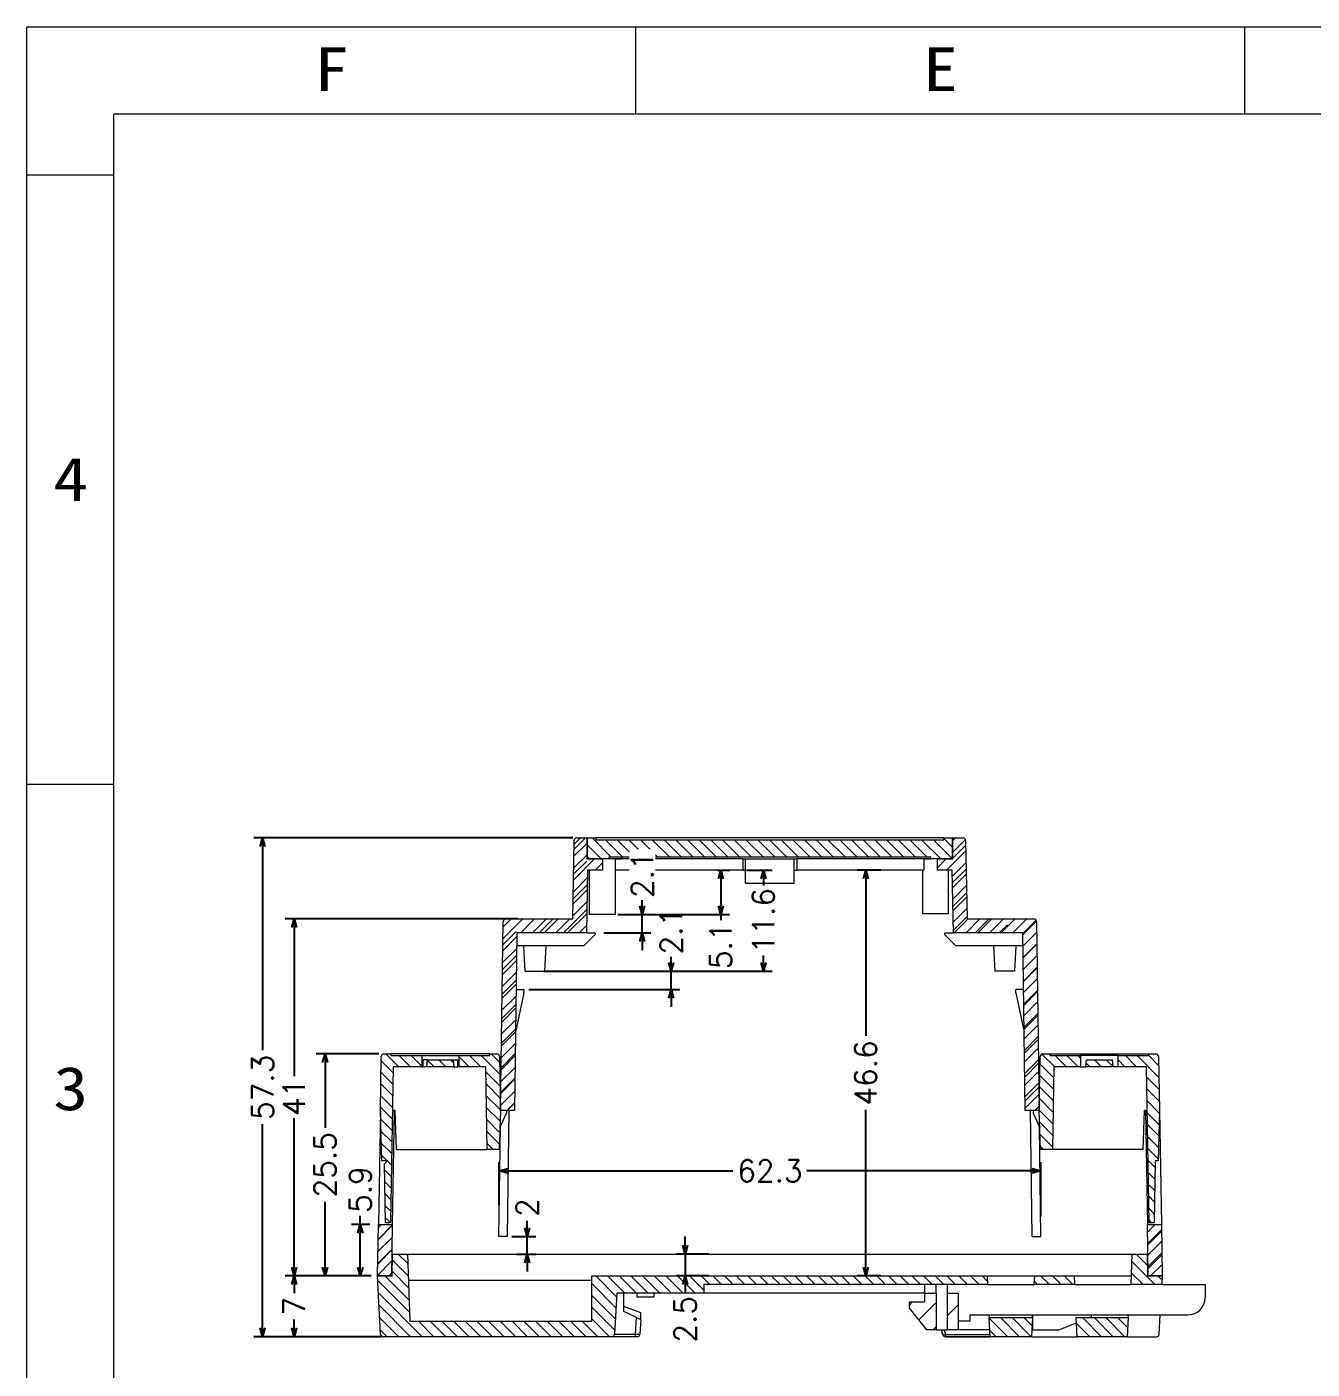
# Model space of a CAD drawing. Header units: millimetres. Extents: x 2133 to 2553, y 1029 to 1326.
# Drawn here: x 2132.6 to 2280.3, y 1171.9 to 1326.1 of the extents above; entities that cross this region are included whole.
import ezdxf
from ezdxf.enums import TextEntityAlignment as Align

# ---------------------------------------------------------------- set-up
doc = ezdxf.new("R2010")
doc.units = ezdxf.units.MM
for name, color, linetype, true_color in [('11', 7, 'Continuous', 0xffffff), ('12', 7, 'Continuous', 0xffffff), ('15', 7, 'Continuous', 0xffffff)]:
    doc.layers.add(name, color=color, linetype=linetype, true_color=true_color)
doc.layers.add('dim', color=82, linetype='Continuous', lineweight=9)
doc.styles.add('TEXTSTYLE_0', font='txt', dxfattribs={"width": 0.8})
doc.styles.add('TXT', font='txt.shx', dxfattribs={"bigfont": 'gbcbig.shx'})
doc.dimstyles.new('1', dxfattribs={"dimtxt": 2.5, "dimasz": 1, "dimexe": 1, "dimexo": 1, "dimgap": 0.5, "dimtad": 0, "dimdec": 1, "dimzin": 9, "dimdsep": 46, "dimtxsty": 'TXT', "dimblk": 'OPEN30', "dimcen": 0.1, "dimclrd": 5, "dimclre": 5, "dimclrt": 2, "dimadec": 1, "dimazin": 0, "dimtfac": 1, "dimtdec": 1, "dimtmove": 0, "dimatfit": 3, "dimfxl": 1, "dimtfill": 1, "dimarcsym": 0})
pattern_1 = [(134.954374, (1151.4911, -11.1295), (-0.67405534, -0.67298265), [])]

# ---------------------------------------------------------------- blocks, each defined once
blk = doc.blocks.new('SUN_6HWZ35TKXU86YGHH1AY77V3D6FJ')
at = {"color": 7, "linetype": 'Continuous'}
for p, q in [((-420, 297), (0, 297)), ((-420, 0), (-420, 297)), ((-350, 287), (-350, 297)), ((-280, 287), (-280, 297)), ((-410, 287), (-10, 287)), ((-410, 10), (-410, 287)), ((-420, 280), (-410, 280)), ((-420, 210), (-410, 210))]:
    blk.add_line(p, q, dxfattribs=at)
at = {"color": 2, "linetype": 'Continuous', "style": 'TEXTSTYLE_0', "width": 1.2}
for s, p, p2 in [('F', (-386.98, 289.63), (-382.98, 289.63)), ('E', (-316.98, 289.63), (-312.98, 289.63)), ('4', (-416.95, 242.54), (-412.95, 242.54)), ('3', (-416.95, 172.54), (-412.95, 172.54))]:
    blk.add_text(s, height=5, dxfattribs=at).set_placement(p, p2, align=Align.FIT)
blk = doc.blocks.new('_Open30')
at = {"color": 0, "linetype": 'ByBlock', "lineweight": -2}
for p, q in [((-1, 0.27), (0, 0)), ((0, 0), (-1, -0.27)), ((0, 0), (-1, 0))]:
    blk.add_line(p, q, dxfattribs=at)
blk = doc.blocks.new('*D29')
at = {"color": 5, "lineweight": -2, "transparency": 16777216}
for p, q in [((2195.35, 1232.95), (2158.68, 1232.95)), ((2159.68, 1231.95), (2159.68, 1208.55)), ((2159.68, 1176.65), (2159.68, 1200.05)), ((2173.34, 1175.65), (2158.68, 1175.65))]:
    blk.add_line(p, q, dxfattribs=at)
at = {"layer": 'Defpoints', "color": 0, "lineweight": 18, "transparency": 16777216}
for p in [(2159.68, 1232.95), (2196.35, 1232.95), (2174.34, 1175.65)]:
    blk.add_point(p, dxfattribs=at)
at = {"color": 5, "lineweight": -2, "transparency": 16777216}
for p, rotation in [((2159.68, 1232.95), 90), ((2159.68, 1175.65), 270)]:
    blk.add_blockref('_Open30', p, dxfattribs=dict(at, rotation=rotation))
at = {"color": 2, "lineweight": 18, "transparency": 16777216, "insert": (2159.68, 1204.3), "char_height": 2.5, "attachment_point": 5, "rotation": 90, "style": 'TXT', "bg_fill": 3, "box_fill_scale": 1.1, "bg_fill_color": 256, "bg_fill_true_color": 13158600, "bg_fill_transparency": 12550944}
blk.add_mtext('57.3', dxfattribs=at)
blk = doc.blocks.new('*D30')
at = {"color": 5, "lineweight": -2, "transparency": 16777216}
for p, q in [((2172.15, 1182.65), (2162.29, 1182.65)), ((2163.29, 1181.65), (2163.29, 1180.48)), ((2163.29, 1176.65), (2163.29, 1177.81)), ((2170.11, 1175.65), (2162.29, 1175.65))]:
    blk.add_line(p, q, dxfattribs=at)
at = {"layer": 'Defpoints', "color": 0, "lineweight": 18, "transparency": 16777216}
for p in [(2163.29, 1182.65), (2173.15, 1182.65), (2171.11, 1175.65)]:
    blk.add_point(p, dxfattribs=at)
at = {"color": 5, "lineweight": -2, "transparency": 16777216}
for p, rotation in [((2163.29, 1182.65), 90), ((2163.29, 1175.65), 270)]:
    blk.add_blockref('_Open30', p, dxfattribs=dict(at, rotation=rotation))
at = {"color": 2, "lineweight": 18, "transparency": 16777216, "insert": (2163.29, 1179.15), "char_height": 2.5, "attachment_point": 5, "rotation": 90, "style": 'TXT', "bg_fill": 3, "box_fill_scale": 1.1, "bg_fill_color": 256, "bg_fill_true_color": 13158600, "bg_fill_transparency": 15360288}
blk.add_mtext('7', dxfattribs=at)
blk = doc.blocks.new('*D31')
at = {"color": 5, "lineweight": -2, "transparency": 16777216}
for p, q in [((2173.02, 1208.15), (2165.85, 1208.15)), ((2166.85, 1207.15), (2166.85, 1199.65)), ((2166.85, 1183.65), (2166.85, 1191.15)), ((2168.04, 1182.65), (2165.85, 1182.65))]:
    blk.add_line(p, q, dxfattribs=at)
at = {"layer": 'Defpoints', "color": 0, "lineweight": 18, "transparency": 16777216}
for p in [(2166.85, 1208.15), (2174.02, 1208.15), (2169.04, 1182.65)]:
    blk.add_point(p, dxfattribs=at)
at = {"color": 5, "lineweight": -2, "transparency": 16777216}
for p, rotation in [((2166.85, 1208.15), 90), ((2166.85, 1182.65), 270)]:
    blk.add_blockref('_Open30', p, dxfattribs=dict(at, rotation=rotation))
at = {"color": 2, "lineweight": 18, "transparency": 16777216, "insert": (2166.85, 1195.4), "char_height": 2.5, "attachment_point": 5, "rotation": 90, "style": 'TXT', "bg_fill": 3, "box_fill_scale": 1.1, "bg_fill_color": 256, "bg_fill_true_color": 13158600, "bg_fill_transparency": 12550156}
blk.add_mtext('25.5', dxfattribs=at)
blk = doc.blocks.new('*D32')
at = {"color": 5, "lineweight": -2, "transparency": 16777216}
for p, q in [((2170.91, 1188.55), (2170.91, 1189.55)), ((2171.99, 1188.55), (2169.91, 1188.55)), ((2170.91, 1183.65), (2170.91, 1187.55)), ((2170.05, 1182.65), (2169.91, 1182.65))]:
    blk.add_line(p, q, dxfattribs=at)
at = {"layer": 'Defpoints', "color": 0, "lineweight": 18, "transparency": 16777216}
for p in [(2170.91, 1188.55), (2172.99, 1188.55), (2171.05, 1182.65)]:
    blk.add_point(p, dxfattribs=at)
at = {"color": 5, "lineweight": -2, "transparency": 16777216}
for p, rotation in [((2170.91, 1188.55), 90), ((2170.91, 1182.65), 270)]:
    blk.add_blockref('_Open30', p, dxfattribs=dict(at, rotation=rotation))
at = {"color": 2, "lineweight": 18, "transparency": 16777216, "insert": (2170.91, 1192.55), "char_height": 2.5, "attachment_point": 5, "rotation": 90, "style": 'TXT', "bg_fill": 3, "box_fill_scale": 1.1, "bg_fill_color": 256, "bg_fill_true_color": 13158600, "bg_fill_transparency": 12554988}
blk.add_mtext('5.9', dxfattribs=at)
blk = doc.blocks.new('*D33')
at = {"color": 5, "lineweight": -2, "transparency": 16777216}
for p, q in [((2189.03, 1223.65), (2162.29, 1223.65)), ((2163.29, 1222.65), (2163.29, 1205.31)), ((2163.29, 1183.65), (2163.29, 1200.98)), ((2167.04, 1182.65), (2162.29, 1182.65))]:
    blk.add_line(p, q, dxfattribs=at)
at = {"layer": 'Defpoints', "color": 0, "lineweight": 18, "transparency": 16777216}
for p in [(2163.29, 1223.65), (2190.03, 1223.65), (2168.04, 1182.65)]:
    blk.add_point(p, dxfattribs=at)
at = {"color": 5, "lineweight": -2, "transparency": 16777216}
for p, rotation in [((2163.29, 1223.65), 90), ((2163.29, 1182.65), 270)]:
    blk.add_blockref('_Open30', p, dxfattribs=dict(at, rotation=rotation))
at = {"color": 2, "lineweight": 18, "transparency": 16777216, "insert": (2163.29, 1203.15), "char_height": 2.5, "attachment_point": 5, "rotation": 90, "style": 'TXT', "bg_fill": 3, "box_fill_scale": 1.1, "bg_fill_color": 256, "bg_fill_true_color": 13158600, "bg_fill_transparency": 15360288}
blk.add_mtext('41', dxfattribs=at)
blk = doc.blocks.new('*D34')
at = {"color": 5, "lineweight": -2, "transparency": 16777216}
for p, q in [((2203.32, 1225.15), (2203.32, 1226.15)), ((2200.5, 1224.15), (2204.32, 1224.15)), ((2203.32, 1222.05), (2203.32, 1224.15)), ((2198.89, 1222.05), (2204.32, 1222.05)), ((2203.32, 1221.05), (2203.32, 1220.05))]:
    blk.add_line(p, q, dxfattribs=at)
at = {"layer": 'Defpoints', "color": 0, "lineweight": 18, "transparency": 16777216}
for p in [(2199.5, 1224.15), (2203.32, 1224.15), (2197.89, 1222.05)]:
    blk.add_point(p, dxfattribs=at)
at = {"color": 5, "lineweight": -2, "transparency": 16777216}
for p, rotation in [((2203.32, 1224.15), 270), ((2203.32, 1222.05), 90)]:
    blk.add_blockref('_Open30', p, dxfattribs=dict(at, rotation=rotation))
at = {"color": 2, "lineweight": 18, "transparency": 16777216, "insert": (2203.32, 1228.73), "char_height": 2.5, "attachment_point": 5, "rotation": 90, "style": 'TXT', "bg_fill": 3, "box_fill_scale": 1.1, "bg_fill_color": 256, "bg_fill_true_color": 13158600, "bg_fill_transparency": 15360288}
blk.add_mtext('2.1', dxfattribs=at)
blk = doc.blocks.new('*D35')
at = {"color": 5, "lineweight": -2, "transparency": 16777216}
for p, q in [((2206.64, 1218.65), (2206.64, 1219.65)), ((2191.98, 1217.65), (2207.64, 1217.65)), ((2206.64, 1215.55), (2206.64, 1217.65)), ((2190.28, 1215.55), (2207.64, 1215.55)), ((2206.64, 1214.55), (2206.64, 1213.55))]:
    blk.add_line(p, q, dxfattribs=at)
at = {"layer": 'Defpoints', "color": 0, "lineweight": 18, "transparency": 16777216}
for p in [(2190.98, 1217.65), (2206.64, 1217.65), (2189.28, 1215.55)]:
    blk.add_point(p, dxfattribs=at)
at = {"color": 5, "lineweight": -2, "transparency": 16777216}
for p, rotation in [((2206.64, 1217.65), 270), ((2206.64, 1215.55), 90)]:
    blk.add_blockref('_Open30', p, dxfattribs=dict(at, rotation=rotation))
at = {"color": 2, "lineweight": 18, "transparency": 16777216, "insert": (2206.64, 1222.23), "char_height": 2.5, "attachment_point": 5, "rotation": 90, "style": 'TXT', "bg_fill": 3, "box_fill_scale": 1.1, "bg_fill_color": 256, "bg_fill_true_color": 13158600, "bg_fill_transparency": 15360288}
blk.add_mtext('2.1', dxfattribs=at)
blk = doc.blocks.new('*D36')
at = {"color": 5, "lineweight": -2, "transparency": 16777216}
for p, q in [((2211.98, 1229.25), (2213.34, 1229.25)), ((2212.34, 1228.25), (2212.34, 1225.15)), ((2203.41, 1224.15), (2213.34, 1224.15)), ((2212.34, 1224.15), (2212.34, 1223.15))]:
    blk.add_line(p, q, dxfattribs=at)
at = {"layer": 'Defpoints', "color": 0, "lineweight": 18, "transparency": 16777216}
for p in [(2210.98, 1229.25), (2202.41, 1224.15)]:
    blk.add_point(p, dxfattribs=at)
at = {"color": 5, "lineweight": -2, "transparency": 16777216}
for p, rotation in [((2212.34, 1229.25), 90), ((2212.34, 1224.15), 270)]:
    blk.add_blockref('_Open30', p, dxfattribs=dict(at, rotation=rotation))
at = {"color": 2, "lineweight": 18, "transparency": 16777216, "insert": (2212.34, 1220.56), "char_height": 2.5, "attachment_point": 5, "rotation": 90, "style": 'TXT', "bg_fill": 3, "box_fill_scale": 1.1, "bg_fill_color": 256, "bg_fill_true_color": 13158600, "bg_fill_transparency": 15425550}
blk.add_mtext('5.1', dxfattribs=at)
at = {"layer": 'Defpoints', "color": 0, "lineweight": 18, "transparency": 16777216}
blk.add_point((2212.34, 1224.15), dxfattribs=at)
blk = doc.blocks.new('*D37')
at = {"color": 5, "lineweight": -2, "transparency": 16777216}
for p, q in [((2215.3, 1229.25), (2218.24, 1229.25)), ((2217.24, 1228.25), (2217.24, 1226.86)), ((2217.24, 1218.65), (2217.24, 1220.03)), ((2205.23, 1217.65), (2218.24, 1217.65))]:
    blk.add_line(p, q, dxfattribs=at)
at = {"layer": 'Defpoints', "color": 0, "lineweight": 18, "transparency": 16777216}
for p in [(2214.3, 1229.25), (2204.23, 1217.65), (2217.24, 1217.65)]:
    blk.add_point(p, dxfattribs=at)
at = {"color": 5, "lineweight": -2, "transparency": 16777216}
for p, rotation in [((2217.24, 1229.25), 90), ((2217.24, 1217.65), 270)]:
    blk.add_blockref('_Open30', p, dxfattribs=dict(at, rotation=rotation))
at = {"color": 2, "lineweight": 18, "transparency": 16777216, "insert": (2217.24, 1223.45), "char_height": 2.5, "attachment_point": 5, "rotation": 90, "style": 'TXT', "bg_fill": 3, "box_fill_scale": 1.1, "bg_fill_color": 256, "bg_fill_true_color": 13158600, "bg_fill_transparency": 15359256}
blk.add_mtext('11.6', dxfattribs=at)
blk = doc.blocks.new('*D38')
at = {"color": 5, "lineweight": -2, "transparency": 16777216}
for p, q in [((2186.87, 1190.76), (2186.87, 1195.7)), ((2249.12, 1189.46), (2249.12, 1195.7)), ((2187.87, 1194.7), (2213.74, 1194.7)), ((2248.12, 1194.7), (2222.24, 1194.7))]:
    blk.add_line(p, q, dxfattribs=at)
at = {"layer": 'Defpoints', "color": 0, "lineweight": 18, "transparency": 16777216}
for p in [(2249.12, 1194.7), (2186.87, 1189.76), (2249.12, 1188.46)]:
    blk.add_point(p, dxfattribs=at)
at = {"color": 5, "lineweight": -2, "transparency": 16777216, "rotation": 180}
blk.add_blockref('_Open30', (2186.87, 1194.7), dxfattribs=at)
at = {"color": 5, "lineweight": -2, "transparency": 16777216}
blk.add_blockref('_Open30', (2249.12, 1194.7), dxfattribs=at)
at = {"color": 2, "lineweight": 18, "transparency": 16777216, "insert": (2217.99, 1194.7), "char_height": 2.5, "attachment_point": 5, "style": 'TXT', "bg_fill": 3, "box_fill_scale": 1.1, "bg_fill_color": 256, "bg_fill_true_color": 13158600, "bg_fill_transparency": 6488161}
blk.add_mtext('62.3', dxfattribs=at)
blk = doc.blocks.new('*D39')
at = {"color": 5, "lineweight": -2, "transparency": 16777216}
for p, q in [((2190.09, 1188.15), (2190.09, 1189.15)), ((2188.33, 1187.15), (2191.09, 1187.15)), ((2190.09, 1185.15), (2190.09, 1187.15)), ((2188.89, 1185.15), (2191.09, 1185.15)), ((2190.09, 1184.15), (2190.09, 1183.15))]:
    blk.add_line(p, q, dxfattribs=at)
at = {"layer": 'Defpoints', "color": 0, "lineweight": 18, "transparency": 16777216}
for p in [(2187.33, 1187.15), (2190.09, 1187.15), (2187.89, 1185.15)]:
    blk.add_point(p, dxfattribs=at)
at = {"color": 5, "lineweight": -2, "transparency": 16777216}
for p, rotation in [((2190.09, 1187.15), 270), ((2190.09, 1185.15), 90)]:
    blk.add_blockref('_Open30', p, dxfattribs=dict(at, rotation=rotation))
at = {"color": 2, "lineweight": 18, "transparency": 16777216, "insert": (2190.09, 1190.48), "char_height": 2.5, "attachment_point": 5, "rotation": 90, "style": 'TXT', "bg_fill": 3, "box_fill_scale": 1.1, "bg_fill_color": 256, "bg_fill_true_color": 13158600, "bg_fill_transparency": 13243044}
blk.add_mtext('2', dxfattribs=at)
blk = doc.blocks.new('*D40')
at = {"color": 5, "lineweight": -2, "transparency": 16777216}
for p, q in [((2208.25, 1186.15), (2208.25, 1187.15)), ((2210.98, 1185.15), (2207.25, 1185.15)), ((2208.25, 1185.15), (2208.25, 1182.65)), ((2210.98, 1182.65), (2207.25, 1182.65)), ((2208.25, 1181.65), (2208.25, 1180.65))]:
    blk.add_line(p, q, dxfattribs=at)
at = {"layer": 'Defpoints', "color": 0, "lineweight": 18, "transparency": 16777216}
for p in [(2211.98, 1185.15), (2208.25, 1182.65), (2211.98, 1182.65)]:
    blk.add_point(p, dxfattribs=at)
at = {"color": 5, "lineweight": -2, "transparency": 16777216}
for p, rotation in [((2208.25, 1185.15), 270), ((2208.25, 1182.65), 90)]:
    blk.add_blockref('_Open30', p, dxfattribs=dict(at, rotation=rotation))
at = {"color": 2, "lineweight": 18, "transparency": 16777216, "insert": (2208.25, 1177.65), "char_height": 2.5, "attachment_point": 5, "rotation": 90, "style": 'TXT', "bg_fill": 3, "box_fill_scale": 1.1, "bg_fill_color": 256, "bg_fill_true_color": 13158600, "bg_fill_transparency": 1217644}
blk.add_mtext('2.5', dxfattribs=at)
blk = doc.blocks.new('*D41')
at = {"color": 5, "lineweight": -2, "transparency": 16777216}
for p, q in [((2230.72, 1229.25), (2228, 1229.25)), ((2229, 1228.25), (2229, 1210.2)), ((2229, 1183.65), (2229, 1201.7)), ((2230.72, 1182.65), (2228, 1182.65))]:
    blk.add_line(p, q, dxfattribs=at)
at = {"layer": 'Defpoints', "color": 0, "lineweight": 18, "transparency": 16777216}
for p in [(2231.72, 1229.25), (2229, 1182.65), (2231.72, 1182.65)]:
    blk.add_point(p, dxfattribs=at)
at = {"color": 5, "lineweight": -2, "transparency": 16777216}
for p, rotation in [((2229, 1229.25), 90), ((2229, 1182.65), 270)]:
    blk.add_blockref('_Open30', p, dxfattribs=dict(at, rotation=rotation))
at = {"color": 2, "lineweight": 18, "transparency": 16777216, "insert": (2229, 1205.95), "char_height": 2.5, "attachment_point": 5, "rotation": 90, "style": 'TXT', "bg_fill": 3, "box_fill_scale": 1.1, "bg_fill_color": 256, "bg_fill_true_color": 13158600, "bg_fill_transparency": 11578760}
blk.add_mtext('46.6', dxfattribs=at)

msp = doc.modelspace()

# ---------------------------------------------------------------- hatches: boundary and pattern name
at = {"layer": '11', "linetype": 'Continuous', "lineweight": 13}
h = msp.add_hatch(dxfattribs=at)
h.set_pattern_fill('ANSI31', color=3, scale=0.3, style=0)
h.set_pattern_definition([(45, (1151.4911, -11.1295), (-0.6735192, 0.6735192), [])])
edge = h.paths.add_edge_path(flags=0)
edge.add_line((2237.232, 1230.545), (2239.032, 1230.545))
edge.add_line((2239.032, 1230.545), (2239.032, 1232.945))
edge.add_line((2239.032, 1232.945), (2240.188, 1232.945))
edge.add_arc((2240.188, 1232.645), 0.3, 1, 90, ccw=False)
edge.add_line((2240.488, 1232.651), (2240.645, 1223.645))
edge.add_line((2240.645, 1223.645), (2248.329, 1223.645))
edge.add_arc((2248.329, 1223.345), 0.3, 0.8, 90, ccw=False)
edge.add_line((2248.629, 1223.35), (2248.932, 1201.645))
edge.add_line((2248.932, 1201.645), (2247.332, 1201.645))
edge.add_line((2247.332, 1201.645), (2247.047, 1222.045))
edge.add_line((2247.047, 1222.045), (2239.072, 1222.045))
edge.add_line((2239.072, 1222.045), (2238.947, 1229.245))
edge.add_line((2238.947, 1229.245), (2237.232, 1229.245))
edge.add_line((2237.232, 1229.245), (2237.232, 1230.545))
edge = h.paths.add_edge_path(flags=0)
edge.add_line((2188.633, 1201.645), (2187.032, 1201.645))
edge.add_line((2187.032, 1201.645), (2187.336, 1223.35))
edge.add_arc((2187.635, 1223.345), 0.3, 90, 179.2, ccw=False)
edge.add_line((2187.635, 1223.645), (2195.32, 1223.645))
edge.add_line((2195.32, 1223.645), (2195.477, 1232.651))
edge.add_arc((2195.777, 1232.645), 0.3, 90, 179, ccw=False)
edge.add_line((2195.777, 1232.945), (2196.932, 1232.945))
edge.add_line((2196.932, 1232.945), (2196.932, 1230.545))
edge.add_line((2196.932, 1230.545), (2198.732, 1230.545))
edge.add_line((2198.732, 1230.545), (2198.732, 1229.245))
edge.add_line((2198.732, 1229.245), (2197.018, 1229.245))
edge.add_line((2197.018, 1229.245), (2196.892, 1222.045))
edge.add_line((2196.892, 1222.045), (2188.917, 1222.045))
edge.add_line((2188.917, 1222.045), (2188.633, 1201.645))
h.paths.add_polyline_path([(2263.082, 1182.645), (2261.482, 1182.645), (2261.379, 1188.545), (2262.979, 1188.545)], flags=0)
h.paths.add_polyline_path([(2172.882, 1182.645), (2172.985, 1188.545), (2174.586, 1188.545), (2174.483, 1182.645)], flags=0)
h = msp.add_hatch(dxfattribs=at)
h.set_pattern_fill('ANSI31', color=4, scale=0.3, angle=89.95437, style=0)
h.set_pattern_definition(pattern_1)
h.paths.add_polyline_path([(2238.932, 1232.945), (2238.932, 1230.545), (2236.482, 1230.545), (2236.482, 1230.745), (2199.482, 1230.745), (2199.482, 1230.545), (2197.032, 1230.545), (2197.032, 1232.945), (2197.982, 1232.945), (2197.982, 1232.745), (2237.982, 1232.745), (2237.982, 1232.945)], flags=0)
h = msp.add_hatch(dxfattribs=at)
h.set_pattern_fill('ANSI31', color=6, scale=0.3, angle=89.95437, style=0)
h.set_pattern_definition(pattern_1)
h.paths.add_polyline_path([(2178.634, 1207.445), (2181.594, 1207.445), (2181.664, 1206.645), (2178.564, 1206.645)], flags=0)
edge = h.paths.add_edge_path(flags=0)
edge.add_line((2174.702, 1206.645), (2174.389, 1188.745))
edge.add_line((2174.389, 1188.745), (2173.813, 1188.745))
edge.add_line((2173.813, 1188.745), (2173.695, 1195.52))
edge.add_line((2173.695, 1195.52), (2174.02, 1195.845))
edge.add_line((2174.02, 1195.845), (2173.366, 1195.845))
edge.add_line((2173.366, 1195.845), (2173.214, 1201.645))
edge.add_line((2173.214, 1201.645), (2173.322, 1207.851))
edge.add_arc((2173.622, 1207.845), 0.3, 90, 179, ccw=False)
edge.add_line((2173.622, 1208.145), (2174.414, 1208.145))
edge.add_line((2174.414, 1208.145), (2174.414, 1207.945))
edge.add_line((2174.414, 1207.945), (2177.964, 1207.945))
edge.add_line((2177.964, 1207.945), (2177.964, 1206.645))
edge.add_line((2177.964, 1206.645), (2174.702, 1206.645))
edge = h.paths.add_edge_path(flags=0)
edge.add_line((2186.857, 1197.145), (2185.492, 1197.145))
edge.add_line((2185.492, 1197.145), (2185.327, 1206.645))
edge.add_line((2185.327, 1206.645), (2182.264, 1206.645))
edge.add_line((2182.264, 1206.645), (2182.264, 1207.945))
edge.add_line((2182.264, 1207.945), (2185.814, 1207.945))
edge.add_line((2185.814, 1207.945), (2185.814, 1208.145))
edge.add_line((2185.814, 1208.145), (2186.606, 1208.145))
edge.add_arc((2186.606, 1207.845), 0.3, 1, 90, ccw=False)
edge.add_line((2186.906, 1207.851), (2187.014, 1201.645))
edge.add_line((2187.014, 1201.645), (2186.857, 1197.145))
h = msp.add_hatch(dxfattribs=at)
h.set_pattern_fill('ANSI31', color=6, scale=0.3, angle=89.95437, style=0)
h.set_pattern_definition(pattern_1)
edge = h.paths.add_edge_path(flags=0)
edge.add_line((2250.151, 1207.945), (2253.701, 1207.945))
edge.add_line((2253.701, 1207.945), (2253.701, 1206.645))
edge.add_line((2253.701, 1206.645), (2250.638, 1206.645))
edge.add_line((2250.638, 1206.645), (2250.472, 1197.145))
edge.add_line((2250.472, 1197.145), (2249.108, 1197.145))
edge.add_line((2249.108, 1197.145), (2248.951, 1201.645))
edge.add_line((2248.951, 1201.645), (2249.059, 1207.851))
edge.add_arc((2249.359, 1207.845), 0.3, 90, 179, ccw=False)
edge.add_line((2249.359, 1208.145), (2250.151, 1208.145))
edge.add_line((2250.151, 1208.145), (2250.151, 1207.945))
edge = h.paths.add_edge_path(flags=0)
edge.add_arc((2262.343, 1207.845), 0.3, 1, 90)
edge.add_line((2262.343, 1208.145), (2261.551, 1208.145))
edge.add_line((2261.551, 1208.145), (2261.551, 1207.945))
edge.add_line((2261.551, 1207.945), (2258.001, 1207.945))
edge.add_line((2258.001, 1207.945), (2258.001, 1206.645))
edge.add_line((2258.001, 1206.645), (2261.263, 1206.645))
edge.add_line((2261.263, 1206.645), (2261.576, 1188.745))
edge.add_line((2261.576, 1188.745), (2262.152, 1188.745))
edge.add_line((2262.152, 1188.745), (2262.276, 1195.845))
edge.add_line((2262.276, 1195.845), (2262.599, 1195.845))
edge.add_line((2262.599, 1195.845), (2262.751, 1201.645))
edge.add_line((2262.751, 1201.645), (2262.642, 1207.851))
h.paths.add_polyline_path([(2254.371, 1207.445), (2257.331, 1207.445), (2257.401, 1206.645), (2254.301, 1206.645)], flags=0)
h = msp.add_hatch(dxfattribs=at)
h.set_pattern_fill('ANSI31', color=2, scale=0.3, angle=89.95437, style=0)
h.set_pattern_definition(pattern_1)
h.paths.add_polyline_path([(2248.172, 1177.845), (2248.057, 1175.645), (2243.308, 1175.645), (2243.193, 1177.845)], flags=0)
h.paths.add_polyline_path([(2259.057, 1175.645), (2253.308, 1175.645), (2253.193, 1177.845), (2259.172, 1177.845)], flags=0)
h.paths.add_polyline_path([(2261.382, 1182.645), (2263.082, 1182.645), (2263.03, 1181.645), (2259.516, 1181.645), (2259.638, 1185.145), (2261.339, 1185.145)], flags=0)
edge = h.paths.add_edge_path(flags=0)
edge.add_line((2242.941, 1182.645), (2242.994, 1181.645))
edge.add_line((2242.994, 1181.645), (2210.382, 1181.645))
edge.add_line((2210.382, 1181.645), (2210.382, 1180.645))
edge.add_line((2210.382, 1180.645), (2200.38, 1180.645))
edge.add_line((2200.38, 1180.645), (2200.133, 1175.93))
edge.add_arc((2199.834, 1175.945), 0.3, 270, 357, ccw=False)
edge.add_line((2199.834, 1175.645), (2173.534, 1175.645))
edge.add_arc((2173.534, 1175.945), 0.3, 183, 270, ccw=False)
edge.add_line((2173.234, 1175.93), (2172.882, 1182.645))
edge.add_line((2172.882, 1182.645), (2174.583, 1182.645))
edge.add_line((2174.583, 1182.645), (2174.626, 1185.145))
edge.add_line((2174.626, 1185.145), (2176.327, 1185.145))
edge.add_line((2176.327, 1185.145), (2176.595, 1177.445))
edge.add_line((2176.595, 1177.445), (2197.512, 1177.445))
edge.add_line((2197.512, 1177.445), (2197.512, 1182.645))
edge.add_line((2197.512, 1182.645), (2242.941, 1182.645))
h.paths.add_polyline_path([(2252.994, 1181.645), (2248.371, 1181.645), (2248.424, 1182.645), (2252.941, 1182.645)], flags=0)
at = {"layer": '12', "linetype": 'Continuous', "lineweight": 13}
h = msp.add_hatch(dxfattribs=at)
h.set_pattern_fill('ANSI31', scale=0.62, style=0)
h.set_pattern_definition([(45, (1713.6812, 141.1302), (-1.3919397, 1.3919397), [])])
h.paths.add_polyline_path([(2238.414, 1176.445), (2238.414, 1180.645), (2239.614, 1180.645), (2239.614, 1176.445)], flags=0)
h.paths.add_polyline_path([(2237.114, 1180.645), (2237.114, 1176.445), (2236.014, 1176.445), (2234.014, 1178.945), (2234.014, 1179.645), (2235.814, 1179.645), (2235.814, 1180.645)], flags=0)
at = {"layer": '15', "linetype": 'Continuous', "lineweight": 13}
h = msp.add_hatch(dxfattribs=at)
h.set_pattern_fill('ANSI31', scale=0.62, style=0)
h.set_pattern_definition([(45, (1775.3353, 87.6768), (-1.3919397, 1.3919397), [])])
edge = h.paths.add_edge_path(flags=0)
edge.add_line((2247.138, 1223.645), (2248.329, 1223.645))
edge.add_arc((2248.329, 1223.345), 0.3, 0.8, 90, ccw=False)
edge.add_line((2248.629, 1223.35), (2248.932, 1201.645))
edge.add_line((2248.932, 1201.645), (2247.332, 1201.645))
edge.add_line((2247.332, 1201.645), (2247.138, 1215.545))
edge.add_line((2247.138, 1215.545), (2247.138, 1223.645))
h.paths.add_polyline_path([(2172.882, 1182.645), (2172.985, 1188.545), (2174.586, 1188.545), (2174.483, 1182.645)], flags=0)
edge = h.paths.add_edge_path(flags=0)
edge.add_line((2196.892, 1222.045), (2190.682, 1222.045))
edge.add_line((2190.682, 1222.045), (2190.682, 1223.645))
edge.add_line((2190.682, 1223.645), (2195.32, 1223.645))
edge.add_line((2195.32, 1223.645), (2195.477, 1232.651))
edge.add_arc((2195.777, 1232.645), 0.3, 90, 179, ccw=False)
edge.add_line((2195.777, 1232.945), (2196.932, 1232.945))
edge.add_line((2196.932, 1232.945), (2196.932, 1224.338))
edge.add_line((2196.932, 1224.338), (2196.892, 1222.045))
edge = h.paths.add_edge_path(flags=0)
edge.add_arc((2240.188, 1232.645), 0.3, 1, 90, ccw=False)
edge.add_line((2240.488, 1232.651), (2240.645, 1223.645))
edge.add_line((2240.645, 1223.645), (2245.282, 1223.645))
edge.add_line((2245.282, 1223.645), (2245.282, 1222.045))
edge.add_line((2245.282, 1222.045), (2239.072, 1222.045))
edge.add_line((2239.072, 1222.045), (2239.032, 1224.338))
edge.add_line((2239.032, 1224.338), (2239.032, 1232.945))
edge.add_line((2239.032, 1232.945), (2240.188, 1232.945))
h.paths.add_polyline_path([(2263.082, 1182.645), (2261.482, 1182.645), (2261.379, 1188.545), (2262.979, 1188.545)], flags=0)
edge = h.paths.add_edge_path(flags=0)
edge.add_line((2187.635, 1223.645), (2188.827, 1223.645))
edge.add_line((2188.827, 1223.645), (2188.827, 1215.545))
edge.add_line((2188.827, 1215.545), (2188.633, 1201.645))
edge.add_line((2188.633, 1201.645), (2187.032, 1201.645))
edge.add_line((2187.032, 1201.645), (2187.336, 1223.35))
edge.add_arc((2187.635, 1223.345), 0.3, 90, 179.2, ccw=False)

# ---------------------------------------------------------------- linework, layer by layer
at = {"layer": '12', "color": 7, "linetype": 'Continuous', "lineweight": 18}
for p, q in [((2195.32, 1223.645), (2195.477, 1232.651)), ((2195.777, 1232.945), (2196.932, 1232.945)), ((2197.033, 1232.945), (2196.932, 1232.945)), ((2196.932, 1232.945), (2196.932, 1230.545)), ((2197.032, 1232.945), (2197.982, 1232.945)), ((2197.032, 1230.545), (2197.032, 1232.945)), ((2197.982, 1232.945), (2197.982, 1232.745)), ((2237.982, 1232.945), (2197.982, 1232.945)), ((2197.982, 1232.745), (2237.982, 1232.745)), ((2237.982, 1232.745), (2237.982, 1232.945)), ((2237.982, 1232.945), (2238.932, 1232.945)), ((2238.932, 1232.945), (2238.932, 1230.545)), ((2239.032, 1232.945), (2238.932, 1232.945)), ((2239.032, 1230.545), (2239.032, 1232.945)), ((2239.032, 1232.945), (2240.188, 1232.945)), ((2240.488, 1232.651), (2240.645, 1223.645)), ((2196.932, 1231.618), (2197.032, 1231.403)), ((2236.482, 1230.745), (2199.482, 1230.745)), ((2199.482, 1230.745), (2199.482, 1230.545)), ((2236.482, 1230.545), (2236.482, 1230.745)), ((2239.032, 1231.618), (2238.932, 1231.403)), ((2197.018, 1229.245), (2196.892, 1222.045)), ((2196.932, 1230.545), (2198.732, 1230.545)), ((2198.732, 1229.245), (2197.018, 1229.245)), ((2199.482, 1230.545), (2197.032, 1230.545)), ((2197.232, 1229.245), (2197.232, 1224.145)), ((2198.732, 1230.545), (2198.732, 1229.245)), ((2200.232, 1230.545), (2199.482, 1230.545)), ((2200.232, 1224.145), (2200.232, 1230.545)), ((2200.232, 1230.545), (2200.982, 1230.545)), ((2214.882, 1230.545), (2200.233, 1230.545)), ((2214.882, 1229.245), (2200.233, 1229.245)), ((2214.882, 1230.545), (2214.882, 1229.245)), ((2214.882, 1229.245), (2215.182, 1229.245)), ((2214.883, 1230.545), (2221.082, 1230.545)), ((2215.182, 1227.745), (2215.182, 1230.545)), ((2220.782, 1227.745), (2220.782, 1230.545)), ((2220.782, 1229.245), (2221.082, 1229.245)), ((2235.681, 1230.545), (2221.082, 1230.545)), ((2221.082, 1230.545), (2221.082, 1229.245)), ((2235.681, 1229.245), (2221.082, 1229.245)), ((2235.532, 1229.245), (2235.532, 1224.245)), ((2235.681, 1230.545), (2236.482, 1230.545)), ((2235.681, 1230.545), (2235.681, 1229.245)), ((2236.482, 1230.545), (2235.681, 1230.545)), ((2238.932, 1230.545), (2236.482, 1230.545)), ((2237.232, 1229.245), (2237.232, 1230.545)), ((2237.232, 1230.545), (2239.032, 1230.545)), ((2238.947, 1229.245), (2237.232, 1229.245)), ((2238.532, 1224.245), (2238.532, 1229.245)), ((2238.532, 1228.945), (2238.532, 1229.245)), ((2239.072, 1222.045), (2238.947, 1229.245)), ((2215.182, 1227.745), (2220.782, 1227.745)), ((2187.032, 1201.645), (2187.336, 1223.35)), ((2187.635, 1223.645), (2195.32, 1223.645)), ((2200.232, 1224.145), (2197.232, 1224.145)), ((2238.532, 1224.245), (2235.532, 1224.245)), ((2240.645, 1223.645), (2248.329, 1223.645)), ((2248.629, 1223.35), (2248.932, 1201.645)), ((2188.917, 1222.045), (2188.633, 1201.645)), ((2196.892, 1222.045), (2188.917, 1222.045)), ((2196.592, 1220.545), (2197.892, 1221.845)), ((2196.892, 1222.045), (2197.892, 1222.045)), ((2197.892, 1222.045), (2197.892, 1221.845)), ((2238.072, 1222.045), (2239.072, 1222.045)), ((2238.072, 1222.045), (2238.072, 1221.845)), ((2238.072, 1221.845), (2239.372, 1220.545)), ((2247.047, 1222.045), (2239.072, 1222.045)), ((2247.332, 1201.645), (2247.047, 1222.045)), ((2196.592, 1220.545), (2188.897, 1220.545)), ((2189.68, 1220.545), (2189.832, 1217.645)), ((2192.132, 1217.645), (2192.284, 1220.545)), ((2247.068, 1220.545), (2239.372, 1220.545)), ((2243.68, 1220.545), (2243.832, 1217.645)), ((2246.132, 1217.645), (2246.284, 1220.545)), ((2189.832, 1217.645), (2192.132, 1217.645)), ((2246.132, 1217.645), (2243.832, 1217.645)), ((2189.721, 1215.145), (2188.758, 1210.645)), ((2188.827, 1215.545), (2189.727, 1215.545)), ((2189.721, 1215.145), (2189.727, 1215.545)), ((2247.138, 1215.545), (2246.238, 1215.545)), ((2246.244, 1215.145), (2246.238, 1215.545)), ((2246.244, 1215.145), (2247.207, 1210.645)), ((2188.758, 1210.645), (2188.758, 1210.645)), ((2247.207, 1210.645), (2247.207, 1210.645)), ((2173.214, 1201.645), (2173.322, 1207.851)), ((2173.622, 1208.145), (2174.414, 1208.145)), ((2185.814, 1208.145), (2174.414, 1208.145)), ((2174.414, 1208.145), (2174.414, 1207.945)), ((2174.414, 1207.945), (2177.964, 1207.945)), ((2177.964, 1207.945), (2182.264, 1207.945)), ((2177.964, 1207.945), (2177.964, 1206.645)), ((2178.634, 1207.445), (2178.12, 1207.445)), ((2178.564, 1206.645), (2178.634, 1207.445)), ((2178.634, 1207.445), (2181.594, 1207.445)), ((2181.594, 1207.445), (2182.108, 1207.445)), ((2181.594, 1207.445), (2181.664, 1206.645)), ((2182.264, 1206.645), (2182.264, 1207.945)), ((2182.264, 1207.945), (2185.814, 1207.945)), ((2185.814, 1207.945), (2185.814, 1208.145)), ((2185.814, 1208.145), (2186.606, 1208.145)), ((2186.906, 1207.851), (2187.014, 1201.645)), ((2248.951, 1201.645), (2249.059, 1207.851)), ((2249.359, 1208.145), (2250.151, 1208.145)), ((2250.151, 1208.145), (2250.151, 1207.945)), ((2250.151, 1208.145), (2261.551, 1208.145)), ((2250.151, 1207.945), (2253.701, 1207.945)), ((2253.701, 1207.945), (2253.701, 1206.645)), ((2258.001, 1207.945), (2253.701, 1207.945)), ((2254.301, 1206.645), (2254.371, 1207.445)), ((2254.371, 1207.445), (2257.331, 1207.445)), ((2257.331, 1207.445), (2257.401, 1206.645)), ((2258.001, 1207.945), (2261.551, 1207.945)), ((2258.001, 1206.645), (2258.001, 1207.945)), ((2261.551, 1207.945), (2261.551, 1208.145)), ((2261.551, 1208.145), (2262.343, 1208.145)), ((2262.642, 1207.851), (2262.751, 1201.645)), ((2174.702, 1206.645), (2174.389, 1188.745)), ((2177.964, 1206.645), (2174.702, 1206.645)), ((2177.964, 1206.645), (2178.095, 1206.645)), ((2178.564, 1206.645), (2178.095, 1206.645)), ((2181.664, 1206.645), (2178.564, 1206.645)), ((2181.664, 1206.645), (2182.133, 1206.645)), ((2182.264, 1206.645), (2182.133, 1206.645)), ((2185.327, 1206.645), (2182.264, 1206.645)), ((2185.492, 1197.145), (2185.327, 1206.645)), ((2250.638, 1206.645), (2250.472, 1197.145)), ((2253.701, 1206.645), (2250.638, 1206.645)), ((2253.701, 1206.645), (2254.301, 1206.645)), ((2257.401, 1206.645), (2254.301, 1206.645)), ((2258.001, 1206.645), (2257.401, 1206.645)), ((2261.263, 1206.645), (2258.001, 1206.645)), ((2261.576, 1188.745), (2261.263, 1206.645)), ((2173.214, 1201.645), (2172.985, 1188.545)), ((2173.366, 1195.845), (2173.214, 1201.645)), ((2174.814, 1201.645), (2174.586, 1188.545)), ((2174.814, 1201.645), (2174.614, 1201.645)), ((2174.914, 1201.645), (2174.814, 1201.645)), ((2175.071, 1197.145), (2174.914, 1201.645)), ((2187.014, 1201.645), (2186.857, 1197.145)), ((2186.945, 1199.645), (2187.704, 1201.344)), ((2187.032, 1201.645), (2187.014, 1201.645)), ((2188.633, 1201.645), (2187.032, 1201.645)), ((2187.715, 1201.645), (2187.704, 1201.344)), ((2187.83, 1187.145), (2188.033, 1201.645)), ((2248.932, 1201.645), (2247.332, 1201.645)), ((2248.135, 1187.145), (2247.932, 1201.645)), ((2248.25, 1201.645), (2248.261, 1201.344)), ((2248.261, 1201.344), (2249.02, 1199.645)), ((2248.951, 1201.645), (2248.932, 1201.645)), ((2249.108, 1197.145), (2248.951, 1201.645)), ((2260.893, 1197.145), (2261.051, 1201.645)), ((2261.151, 1201.645), (2261.051, 1201.645)), ((2261.151, 1201.645), (2261.379, 1188.545)), ((2261.151, 1201.645), (2261.351, 1201.645)), ((2262.751, 1201.645), (2262.599, 1195.845)), ((2262.751, 1201.645), (2262.979, 1188.545)), ((2186.83, 1187.145), (2187.006, 1199.783)), ((2249.135, 1187.145), (2248.958, 1199.783)), ((2186.944, 1199.645), (2186.945, 1199.645)), ((2249.02, 1199.645), (2249.021, 1199.645)), ((2175.071, 1197.145), (2185.492, 1197.145)), ((2186.857, 1197.145), (2185.492, 1197.145)), ((2250.472, 1197.145), (2249.108, 1197.145)), ((2260.893, 1197.145), (2250.473, 1197.145)), ((2174.02, 1195.845), (2173.366, 1195.845)), ((2173.695, 1195.52), (2174.02, 1195.845)), ((2173.813, 1188.745), (2173.695, 1195.52)), ((2262.276, 1195.845), (2262.152, 1188.745)), ((2262.599, 1195.845), (2262.276, 1195.845)), ((2172.882, 1182.645), (2172.985, 1188.545)), ((2172.985, 1188.545), (2174.586, 1188.545)), ((2174.389, 1188.745), (2173.813, 1188.745)), ((2174.586, 1188.545), (2174.483, 1182.645)), ((2261.482, 1182.645), (2261.379, 1188.545)), ((2261.379, 1188.545), (2262.979, 1188.545)), ((2262.152, 1188.745), (2261.576, 1188.745)), ((2262.979, 1188.545), (2263.082, 1182.645)), ((2187.83, 1187.145), (2186.83, 1187.145)), ((2248.135, 1187.145), (2249.135, 1187.145)), ((2174.583, 1182.645), (2174.626, 1185.145)), ((2174.626, 1185.145), (2176.327, 1185.145)), ((2176.327, 1185.145), (2259.638, 1185.145)), ((2176.327, 1185.145), (2176.595, 1177.445)), ((2259.516, 1181.645), (2259.638, 1185.145)), ((2259.638, 1185.145), (2261.339, 1185.145)), ((2261.339, 1185.145), (2261.382, 1182.645)), ((2174.483, 1182.645), (2172.882, 1182.645)), ((2173.234, 1175.93), (2172.882, 1182.645)), ((2172.882, 1182.645), (2174.583, 1182.645)), ((2176.431, 1182.145), (2197.512, 1182.145)), ((2197.512, 1177.445), (2197.512, 1182.645)), ((2197.512, 1182.645), (2242.941, 1182.645)), ((2242.994, 1181.645), (2210.382, 1181.645)), ((2210.382, 1181.645), (2210.382, 1180.645)), ((2235.814, 1180.645), (2235.814, 1181.645)), ((2237.114, 1180.645), (2237.114, 1181.645)), ((2238.414, 1180.645), (2238.414, 1181.645)), ((2242.941, 1182.645), (2248.424, 1182.645)), ((2242.941, 1182.645), (2242.994, 1181.645)), ((2242.994, 1181.645), (2248.371, 1181.645)), ((2248.371, 1181.645), (2248.424, 1182.645)), ((2252.994, 1181.645), (2248.371, 1181.645)), ((2248.424, 1182.645), (2252.941, 1182.645)), ((2252.941, 1182.645), (2259.551, 1182.645)), ((2252.941, 1182.645), (2252.994, 1181.645)), ((2252.994, 1181.645), (2259.516, 1181.645)), ((2263.03, 1181.645), (2259.516, 1181.645)), ((2261.382, 1182.645), (2263.082, 1182.645)), ((2263.082, 1182.645), (2261.482, 1182.645)), ((2263.082, 1182.645), (2263.03, 1181.645)), ((2263.03, 1181.645), (2268.014, 1181.645)), ((2268.014, 1181.645), (2268.014, 1180.145)), ((2200.38, 1180.645), (2200.133, 1175.93)), ((2210.382, 1180.645), (2200.38, 1180.645)), ((2201.182, 1178.553), (2201.182, 1180.645)), ((2202.682, 1180.645), (2202.682, 1180.245)), ((2202.682, 1180.245), (2204.682, 1180.245)), ((2204.682, 1180.245), (2204.682, 1180.645)), ((2235.814, 1180.645), (2210.382, 1180.645)), ((2235.814, 1179.645), (2235.814, 1180.645)), ((2235.814, 1180.645), (2237.114, 1180.645)), ((2237.114, 1180.645), (2237.114, 1176.445)), ((2238.414, 1180.645), (2239.614, 1180.645)), ((2238.414, 1176.445), (2238.414, 1180.645)), ((2239.614, 1180.645), (2239.614, 1176.445)), ((2203.171, 1178.381), (2201.182, 1179.104)), ((2202.645, 1177.871), (2201.182, 1178.553)), ((2203.133, 1177.643), (2203.171, 1178.381)), ((2234.014, 1178.945), (2234.014, 1179.645)), ((2234.014, 1179.645), (2235.814, 1179.645)), ((2236.014, 1176.445), (2234.014, 1178.945)), ((2241.014, 1178.145), (2266.014, 1178.145)), ((2241.014, 1177.445), (2241.014, 1178.145)), ((2243.177, 1178.145), (2243.193, 1177.845)), ((2248.172, 1177.845), (2248.188, 1178.145)), ((2248.214, 1176.445), (2248.214, 1178.145)), ((2254.914, 1178.145), (2254.914, 1177.945)), ((2259.172, 1177.845), (2259.188, 1178.145)), ((2262.73, 1175.93), (2262.847, 1178.145)), ((2176.595, 1177.445), (2197.512, 1177.445)), ((2202.645, 1177.871), (2203.133, 1177.643)), ((2203.133, 1177.643), (2203.043, 1175.93)), ((2241.014, 1177.445), (2239.614, 1177.445)), ((2243.308, 1175.645), (2243.193, 1177.845)), ((2243.193, 1177.845), (2248.172, 1177.845)), ((2248.172, 1177.845), (2248.057, 1175.645)), ((2251.201, 1176.445), (2253.223, 1177.262)), ((2253.308, 1175.645), (2253.193, 1177.845)), ((2253.193, 1177.845), (2259.172, 1177.845)), ((2254.666, 1177.845), (2254.914, 1177.945)), ((2259.172, 1177.845), (2259.057, 1175.645)), ((2199.834, 1175.645), (2173.534, 1175.645)), ((2202.543, 1175.645), (2199.834, 1175.645)), ((2202.743, 1175.645), (2202.543, 1175.645)), ((2237.114, 1176.445), (2236.014, 1176.445)), ((2237.114, 1176.445), (2238.414, 1176.445)), ((2237.863, 1175.868), (2237.708, 1176.445)), ((2243.308, 1175.645), (2238.152, 1175.645)), ((2239.614, 1176.445), (2238.414, 1176.445)), ((2243.266, 1176.445), (2239.614, 1176.445)), ((2248.057, 1175.645), (2243.308, 1175.645)), ((2248.057, 1175.645), (2253.308, 1175.645)), ((2248.214, 1176.445), (2251.201, 1176.445)), ((2259.057, 1175.645), (2253.308, 1175.645)), ((2259.057, 1175.645), (2262.431, 1175.645))]:
    msp.add_line(p, q, dxfattribs=at)
at = {"layer": '12', "color": 7, "linetype": 'Continuous', "lineweight": 13}
for p, q in [((2200.982, 1230.745), (2200.982, 1230.545)), ((2234.982, 1230.545), (2234.982, 1230.745)), ((2202.543, 1175.93), (2202.645, 1177.871)), ((2203.133, 1177.643), (2203.043, 1175.93)), ((2202.543, 1175.645), (2199.837, 1175.645)), ((2200.133, 1175.93), (2202.543, 1175.93)), ((2202.543, 1175.645), (2202.543, 1175.93)), ((2237.708, 1176.445), (2237.863, 1175.867)), ((2238.011, 1176.445), (2238.152, 1175.919)), ((2238.152, 1175.919), (2243.294, 1175.919)), ((2238.152, 1175.645), (2238.152, 1175.919)), ((2238.152, 1175.645), (2243.308, 1175.645))]:
    msp.add_line(p, q, dxfattribs=at)
at = {"layer": '12', "color": 7, "linetype": 'Continuous', "lineweight": 18}
for centre, radius, start, end in [((2195.777, 1232.645), 0.3, 90, 179), ((2240.188, 1232.645), 0.3, 1, 90), ((2187.635, 1223.345), 0.3, 90, 179.2), ((2248.329, 1223.345), 0.3, 0.8, 90), ((2173.622, 1207.845), 0.3, 90, 179), ((2186.606, 1207.845), 0.3, 1, 90), ((2249.359, 1207.845), 0.3, 90, 179), ((2262.343, 1207.845), 0.3, 1, 90), ((2266.014, 1180.145), 2, 270, 0), ((2173.534, 1175.945), 0.3, 183, 270), ((2199.834, 1175.945), 0.3, 270, 357), ((2202.743, 1175.945), 0.3, 270, 357), ((2238.152, 1175.945), 0.3, 195, 270), ((2262.431, 1175.945), 0.3, 270, 357.00076)]:
    msp.add_arc(centre, radius, start, end, dxfattribs=at)
for major_axis, start_param, end_param in [((1.081, 24.574), 1.7141151, 1.7470731), ((-1.081, 24.574), 4.5361122, 4.5690702)]:
    msp.add_ellipse((2180.114, 1210.874), major_axis=major_axis, ratio=0.0756219, start_param=start_param, end_param=end_param, dxfattribs=at)
at = {"layer": '12', "color": 7, "linetype": 'Continuous', "lineweight": 13}
for centre, major_axis, ratio, start_param, end_param in [((2202.543, 1175.945), (-0.5, 0.016), 0.0313449, 1.5728777, 3.1409349), ((2238.152, 1175.945), (0.29, 0.078), 0.0842074, 3.1415927, 4.6898295)]:
    msp.add_ellipse(centre, major_axis=major_axis, ratio=ratio, start_param=start_param, end_param=end_param, dxfattribs=at)

# ---------------------------------------------------------------- next in the draw order: dimensions: what is measured, and where the dimension line sits
at = {"lineweight": 18}
for base, p1, p2, picture, middle in [((2159.684, 1232.945), (2174.344, 1175.645), (2196.355, 1232.945), '*D29', (2159.684, 1204.295)), ((2203.317, 1224.145), (2197.892, 1222.045), (2199.504, 1224.145), '*D34', (2203.317, 1228.729))]:
    dim = msp.add_linear_dim(base=base, p1=p1, p2=p2, angle=90, dimstyle='1', dxfattribs=at)
    dim.commit()
    dim.dimension.update_dxf_attribs({"geometry": picture, "text_midpoint": middle})

# ---------------------------------------------------------------- next in the draw order: dimensions: what is measured, and where the dimension line sits
dim = msp.add_linear_dim(base=(2163.292, 1182.645), p1=(2171.112, 1175.645), p2=(2173.153, 1182.645), angle=90, dimstyle='1', dxfattribs=at)
dim.commit()
dim.dimension.update_dxf_attribs({"geometry": '*D30', "text_midpoint": (2163.292, 1179.145)})

# ---------------------------------------------------------------- next in the draw order: dimensions: what is measured, and where the dimension line sits
dim = msp.add_linear_dim(base=(2166.853, 1208.145), p1=(2169.043, 1182.645), p2=(2174.018, 1208.145), angle=90, dimstyle='1', dxfattribs=at)
dim.commit()
dim.dimension.update_dxf_attribs({"geometry": '*D31', "text_midpoint": (2166.853, 1195.395)})

# ---------------------------------------------------------------- next in the draw order: dimensions: what is measured, and where the dimension line sits
dim = msp.add_linear_dim(base=(2170.91, 1188.545), p1=(2171.05, 1182.645), p2=(2172.985, 1188.545), angle=90, dimstyle='1', dxfattribs=at)
dim.commit()
dim.dimension.update_dxf_attribs({"geometry": '*D32', "text_midpoint": (2170.91, 1192.545)})

# ---------------------------------------------------------------- next in the draw order: dimensions: what is measured, and where the dimension line sits
dim = msp.add_linear_dim(base=(2163.292, 1223.645), p1=(2168.043, 1182.645), p2=(2190.033, 1223.645), angle=90, dimstyle='1', dxfattribs=at)
dim.commit()
dim.dimension.update_dxf_attribs({"geometry": '*D33', "text_midpoint": (2163.292, 1203.145)})

# ---------------------------------------------------------------- next in the draw order: dimensions: what is measured, and where the dimension line sits
dim = msp.add_linear_dim(base=(2206.64, 1217.645), p1=(2189.277, 1215.545), p2=(2190.982, 1217.645), angle=90, dimstyle='1', dxfattribs=at)
dim.commit()
dim.dimension.update_dxf_attribs({"geometry": '*D35', "text_midpoint": (2206.64, 1222.229)})

# ---------------------------------------------------------------- next in the draw order: dimensions: what is measured, and where the dimension line sits
dim = msp.add_linear_dim(base=(2212.345, 1224.145), p1=(2210.981, 1229.245), p2=(2202.411, 1224.145), angle=90, dimstyle='1', dxfattribs=at)
dim.commit()
dim.dimension.update_dxf_attribs({"geometry": '*D36', "text_midpoint": (2212.345, 1220.562)})

# ---------------------------------------------------------------- next in the draw order: dimensions: what is measured, and where the dimension line sits
dim = msp.add_linear_dim(base=(2217.242, 1217.645), p1=(2214.304, 1229.245), p2=(2204.23, 1217.645), angle=90, dimstyle='1', dxfattribs=at)
dim.commit()
dim.dimension.update_dxf_attribs({"geometry": '*D37', "text_midpoint": (2217.242, 1223.445)})

# ---------------------------------------------------------------- next in the draw order: block references
at = {"layer": 'dim'}
msp.add_blockref('SUN_6HWZ35TKXU86YGHH1AY77V3D6FJ', (2552.578, 1029.128), dxfattribs=at)

# ---------------------------------------------------------------- next in the draw order: dimensions: what is measured, and where the dimension line sits
at = {"lineweight": 18}
dim = msp.add_linear_dim(base=(2249.117, 1194.7), p1=(2186.866, 1189.759), p2=(2249.117, 1188.459), dimstyle='1', dxfattribs=at)
dim.commit()
dim.dimension.update_dxf_attribs({"geometry": '*D38', "text_midpoint": (2217.992, 1194.7), "dimtype": 160})
dim = msp.add_linear_dim(base=(2208.246, 1182.645), p1=(2211.976, 1185.145), p2=(2211.976, 1182.645), angle=90, dimstyle='1', dxfattribs=at)
dim.commit()
dim.dimension.update_dxf_attribs({"geometry": '*D40', "text_midpoint": (2208.246, 1177.645)})

# ---------------------------------------------------------------- next in the draw order: dimensions: what is measured, and where the dimension line sits
for base, p1, p2, picture, middle in [((2229, 1182.645), (2231.716, 1229.245), (2231.716, 1182.645), '*D41', (2229, 1205.945)), ((2190.087, 1187.145), (2187.89, 1185.145), (2187.33, 1187.145), '*D39', (2190.087, 1190.479))]:
    dim = msp.add_linear_dim(base=base, p1=p1, p2=p2, angle=90, dimstyle='1', dxfattribs=at)
    dim.commit()
    dim.dimension.update_dxf_attribs({"geometry": picture, "text_midpoint": middle})

doc.saveas('drawing.dxf')
